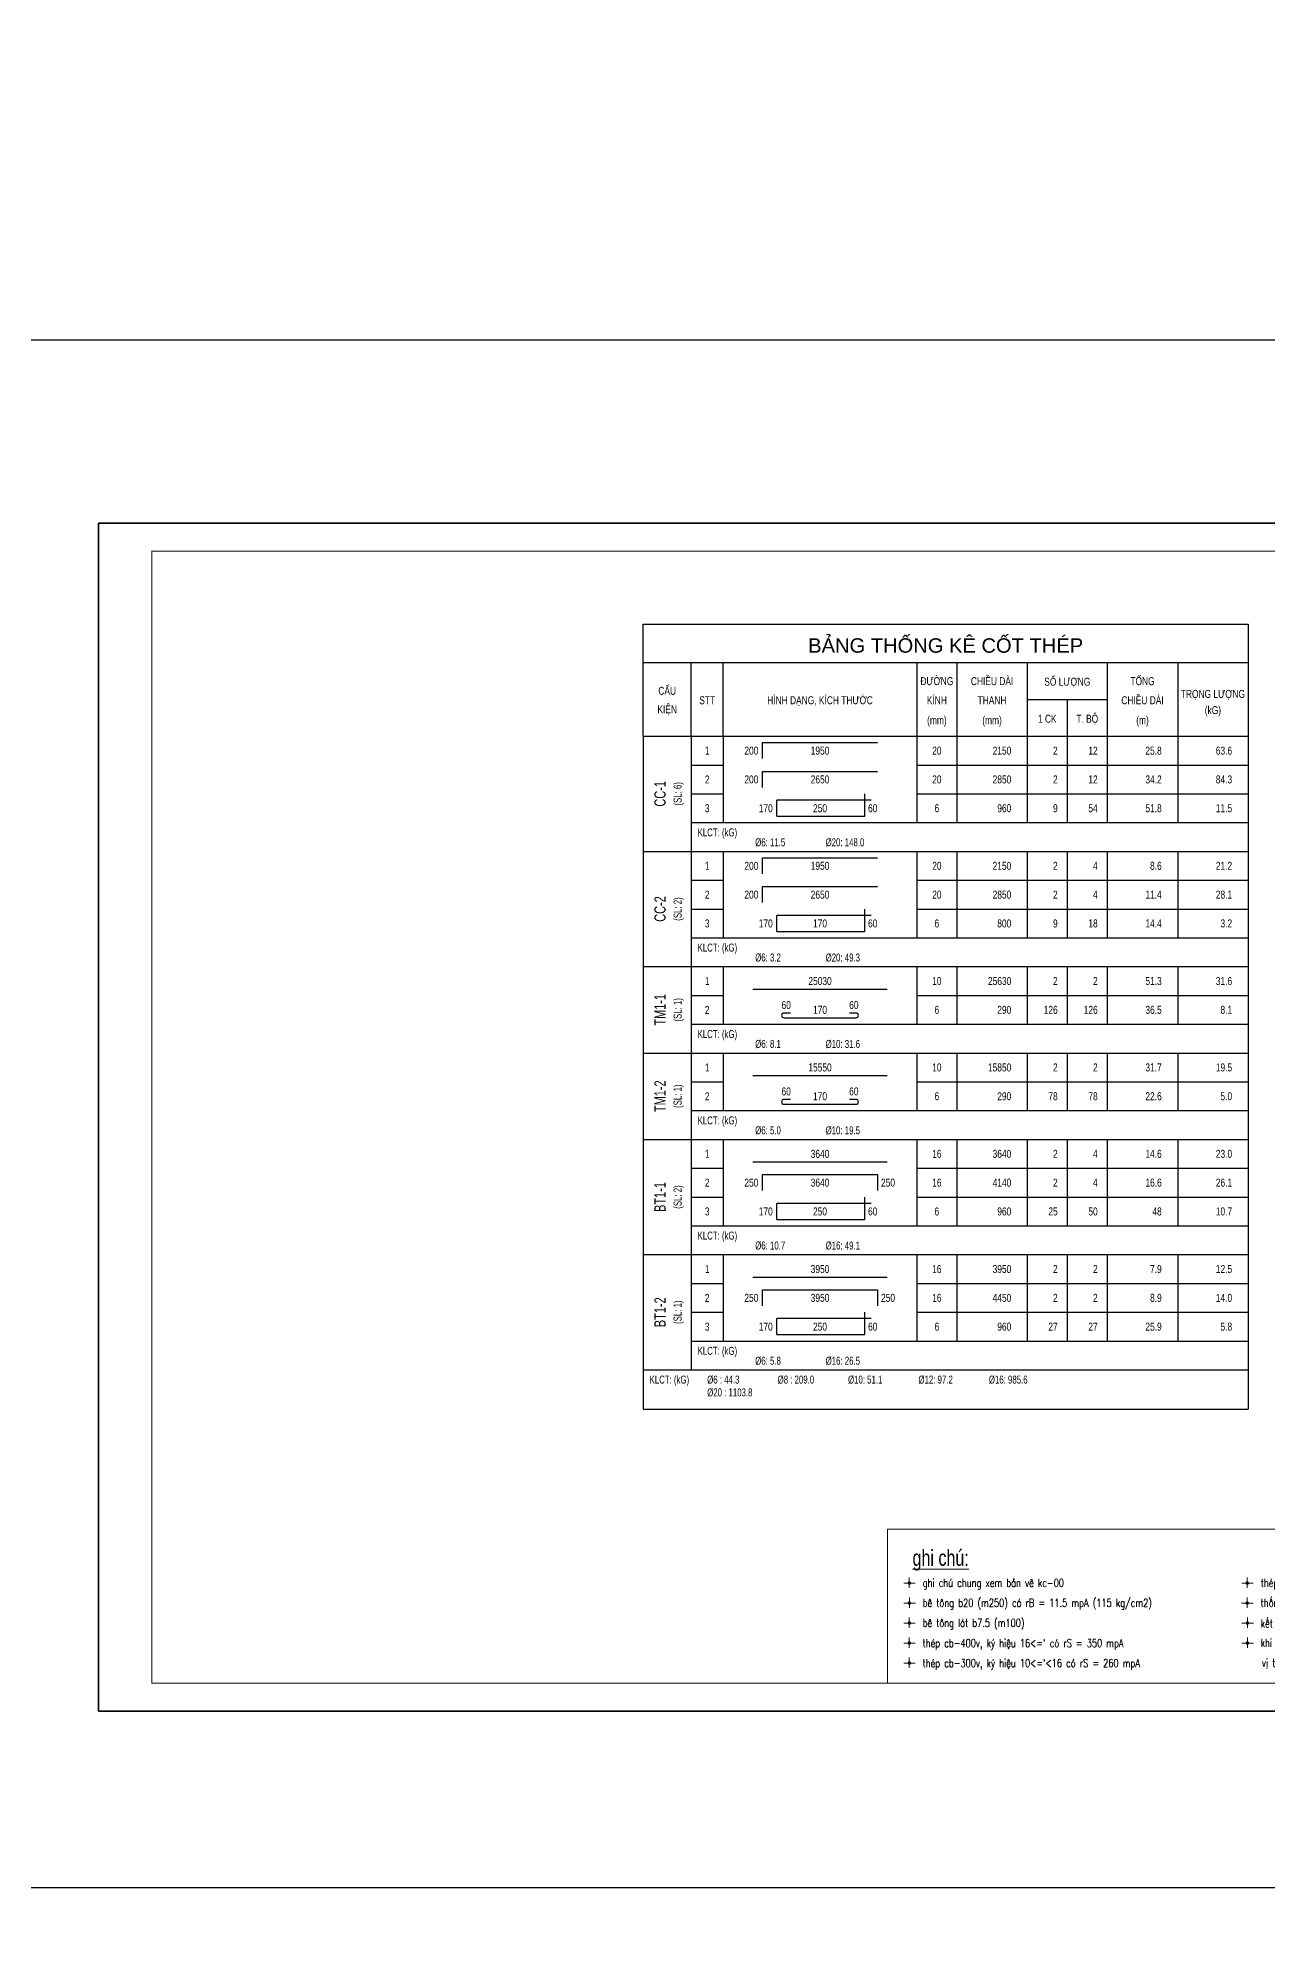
# Model space of a CAD drawing. Extents: x -2098986 to 943, y -1296280 to 73591.
# Drawn here: x -1520325 to -1489593, y -1091974 to -1044235 of the extents above; entities that cross this region are included whole.
import ezdxf
from ezdxf.enums import TextEntityAlignment as Align

# ---------------------------------------------------------------- set-up
doc = ezdxf.new("R2010")
doc.units = 0
doc.header["$LTSCALE"] = 150
doc.layers.get('Defpoints').update_dxf_attribs({"lineweight": 18})
for name, color, linetype, lineweight in [('05.Text', 253, 'Continuous', 18), ('11.Khung bo', 32, 'Continuous', 50), ('12.Khung', 36, 'Continuous', 25), ('KCVN-THAY', 7, 'Continuous', 25), ('LS-TEXT', 60, 'Continuous', 20), ('LS-THAY', 7, 'Continuous', 20)]:
    doc.layers.add(name, color=color, linetype=linetype, lineweight=lineweight)
for name, color, linetype in [('STEEL', 4, 'Continuous'), ('TEXT_SLCK', 3, 'Continuous'), ('TEXT_TCK', 3, 'Continuous'), ('TEXT_THCT', 2, 'Continuous'), ('TEXT_TK', 2, 'Continuous'), ('THONGKE', 5, 'Continuous')]:
    doc.layers.add(name, color=color, linetype=linetype)
doc.layers.add('Tpl_Bound', color=1, linetype='Continuous', plot=False)
doc.styles.add('BIGTEXT', font='arial.ttf', dxfattribs={"width": 0.7})
doc.styles.add('KCVN-LEADER', font='vnromadi.shx', dxfattribs={"width": 0.7, "height": 4})
doc.styles.add('SMTEXT', font='arial.ttf', dxfattribs={"width": 0.7})
doc.styles.add('vnsimpli', font='vnsimli.shx', dxfattribs={"width": 0.75})

# ---------------------------------------------------------------- blocks, each defined once
blk = doc.blocks.new('TK_6')
at = {"layer": 'STEEL'}
for p, q in [((22.25, 2), (22.25, 7)), ((22.25, 7), (58.25, 7))]:
    blk.add_line(p, q, dxfattribs=at)
at = {"layer": 'TEXT_TK', "style": 'SMTEXT', "width": 0.75}
for tag, p in [('SH', (5, 4.5)), ('L2', (40.25, 4.5)), ('DK', (76.75, 4.5))]:
    blk.add_attdef(tag, text='', height=2.5, dxfattribs=at).set_placement(p, align=Align.MIDDLE)
for tag, p in [('L1', (20.98, 4.5)), ('DAI', (100, 4.5)), ('SL1', (114.5, 4.5)), ('SLA', (127, 4.5)), ('DT', (147, 4.5)), ('TL', (169, 4.5))]:
    blk.add_attdef(tag, text='', height=2.5, dxfattribs=at).set_placement(p, align=Align.MIDDLE_RIGHT)
blk = doc.blocks.new('TK_14')
at = {"layer": 'STEEL'}
for p, q in [((56.25, 7), (26.75, 7)), ((26.75, 2), (26.75, 7)), ((54.25, 2), (54.25, 9)), ((26.75, 2), (54.25, 2))]:
    blk.add_line(p, q, dxfattribs=at)
at = {"layer": 'TEXT_TK', "style": 'SMTEXT', "width": 0.75}
for tag, p in [('SH', (5, 4.5)), ('L2', (40.25, 4.5)), ('DK', (76.75, 4.5))]:
    blk.add_attdef(tag, text='', height=2.5, dxfattribs=at).set_placement(p, align=Align.MIDDLE)
for tag, p in [('L1', (25.47, 4.5)), ('DAI', (100, 4.5)), ('SL1', (114.5, 4.5)), ('SLA', (127, 4.5)), ('DT', (147, 4.5)), ('TL', (169, 4.5))]:
    blk.add_attdef(tag, text='', height=2.5, dxfattribs=at).set_placement(p, align=Align.MIDDLE_RIGHT)
blk.add_attdef('M', text='', height=2.5, dxfattribs=at).set_placement((55.25, 4.5), align=Align.MIDDLE_LEFT)
blk = doc.blocks.new('TK_2')
at = {"layer": 'STEEL'}
blk.add_line((19.25, 2), (61.25, 2), dxfattribs=at)
at = {"layer": 'TEXT_TK', "style": 'SMTEXT', "width": 0.75}
for tag, p in [('SH', (5, 4.5)), ('L2', (40.25, 4.5)), ('DK', (76.75, 4.5))]:
    blk.add_attdef(tag, text='', height=2.5, dxfattribs=at).set_placement(p, align=Align.MIDDLE)
for tag, p in [('DAI', (100, 4.5)), ('SL1', (114.5, 4.5)), ('SLA', (127, 4.5)), ('DT', (147, 4.5)), ('TL', (169, 4.5))]:
    blk.add_attdef(tag, text='', height=2.5, dxfattribs=at).set_placement(p, align=Align.MIDDLE_RIGHT)
blk = doc.blocks.new('TK_4')
at = {"layer": 'STEEL'}
for p, q in [((31, 3.5), (29, 3.5)), ((29, 2), (51.5, 2)), ((51.5, 3.5), (49.5, 3.5))]:
    blk.add_line(p, q, dxfattribs=at)
for centre, start, end in [((29, 2.75), 90, 270), ((51.5, 2.75), 270, 90)]:
    blk.add_arc(centre, 0.75, start, end, dxfattribs=at)
at = {"layer": 'TEXT_TK', "style": 'SMTEXT', "width": 0.75}
for tag, p in [('M', (29.67, 6)), ('M', (50.83, 6)), ('SH', (5, 4.5)), ('L2', (40.25, 4.5)), ('DK', (76.75, 4.5))]:
    blk.add_attdef(tag, text='', height=2.5, dxfattribs=at).set_placement(p, align=Align.MIDDLE)
for tag, p in [('DAI', (100, 4.5)), ('SL1', (114.5, 4.5)), ('SLA', (127, 4.5)), ('DT', (147, 4.5)), ('TL', (169, 4.5))]:
    blk.add_attdef(tag, text='', height=2.5, dxfattribs=at).set_placement(p, align=Align.MIDDLE_RIGHT)
blk = doc.blocks.new('TK_9')
at = {"layer": 'STEEL'}
for p, q in [((22.25, 7), (58.25, 7)), ((22.25, 2), (22.25, 7)), ((58.25, 7), (58.25, 2))]:
    blk.add_line(p, q, dxfattribs=at)
at = {"layer": 'TEXT_TK', "style": 'SMTEXT', "width": 0.75}
for tag, p in [('SH', (5, 4.5)), ('L2', (40.25, 4.5)), ('DK', (76.75, 4.5))]:
    blk.add_attdef(tag, text='', height=2.5, dxfattribs=at).set_placement(p, align=Align.MIDDLE)
for tag, p in [('L1', (20.98, 4.5)), ('DAI', (100, 4.5)), ('SL1', (114.5, 4.5)), ('SLA', (127, 4.5)), ('DT', (147, 4.5)), ('TL', (169, 4.5))]:
    blk.add_attdef(tag, text='', height=2.5, dxfattribs=at).set_placement(p, align=Align.MIDDLE_RIGHT)
blk.add_attdef('L3', text='', height=2.5, dxfattribs=at).set_placement((59.31, 4.5), align=Align.MIDDLE_LEFT)
blk = doc.blocks.new('*U4')
at = {"layer": 'KCVN-THAY', "color": 140}
blk.add_lwpolyline([(214871.76, 86966.68), (215381.8, 86966.68), (215381.8, 86579.68), (214871.76, 86579.68)], close=True, dxfattribs=at)
blk = doc.blocks.new('100')
at = {"layer": '11.Khung bo', "const_width": 26.7}
blk.add_lwpolyline([(1860913, -945240), (1860913, -916940), (1896063, -916940), (1896063, -945240)], close=True, dxfattribs=at)
blk.add_lwpolyline([(1860913, -945240), (1860913, -916940), (1896063, -916940), (1896063, -945240)], close=True, dxfattribs=at)
blk.add_lwpolyline([(1860913, -945240), (1860913, -916940), (1896063, -916940), (1896063, -945240)], close=True, dxfattribs=at)
at = {"layer": '12.Khung'}
blk.add_lwpolyline([(1901579, -945940), (1901579, -916240), (1859580, -916240), (1859580, -945940)], close=True, dxfattribs=at)
blk.add_lwpolyline([(1901579, -945940), (1901579, -916240), (1859580, -916240), (1859580, -945940)], close=True, dxfattribs=at)
blk.add_lwpolyline([(1901579, -945940), (1901579, -916240), (1859580, -916240), (1859580, -945940)], close=True, dxfattribs=at)
blk = doc.blocks.new('THONGKE_TITLE')
at = {"layer": 'TEXT_TK'}
for p, q in [((0, -35), (0, 0)), ((0, 0), (189, 0)), ((189, 0), (189, -35)), ((0, -12), (189, -12)), ((15, -35), (15, -12)), ((25, -35), (25, -12)), ((85.5, -12), (85.5, -35)), ((98, -12), (98, -35)), ((120, -12), (120, -35)), ((145, -12), (145, -35)), ((167, -12), (167, -35)), ((120, -23.56), (145, -23.56)), ((132.5, -23.56), (132.5, -35)), ((0, -35), (189, -35))]:
    blk.add_line(p, q, dxfattribs=at)
at = {"layer": 'TEXT_TK', "color": 4, "style": 'BIGTEXT'}
blk.add_text('BẢNG THỐNG KÊ CỐT THÉP', height=4.5, dxfattribs=at).set_placement((94.5, -6), align=Align.MIDDLE)
at = {"layer": 'TEXT_TK', "style": 'SMTEXT', "width": 0.75}
for s, p in [('ĐƯỜNG', (91.75, -19.04)), ('CHIỀU DÀI', (109, -19.04)), ('SỐ LƯỢNG', (132.5, -19.22)), ('TỔNG', (156, -19.04)), ('CẤU', (7.5, -22.06)), ('STT', (20, -25.01)), ('HÌNH DẠNG, KÍCH THƯỚC', (55.25, -25.01)), ('KÍNH', (91.75, -25.01)), ('THANH', (109, -25.01)), ('CHIỀU DÀI', (156, -25.01)), ('TRỌNG LƯỢNG', (178, -23.03)), ('KIỆN', (7.5, -27.84)), ('(mm)', (91.75, -31.24)), ('(mm)', (109, -31.24)), ('1 CK', (126.25, -30.79)), ('T. BỘ', (138.75, -30.79)), ('(m)', (156, -31.24)), ('(kG)', (178, -28.08))]:
    blk.add_text(s, height=2.5, dxfattribs=at).set_placement(p, align=Align.CENTER)
blk = doc.blocks.new('n')
at = {"layer": 'LS-TEXT', "linetype": 'Continuous'}
for p, q in [((-27, 0), (-175, 0)), ((-175, 0), (188, 0)), ((0, 0), (0, 178)), ((0, 178), (0, -151))]:
    blk.add_line(p, q, dxfattribs=at)
at = {"layer": 'LS-TEXT', "linetype": 'Continuous', "const_width": 54}
blk.add_lwpolyline([(-27, 0, 1), (27, 0, 1)], format="xyb", close=True, dxfattribs=at)
blk = doc.blocks.new('GHICHUCHUNG1')
at = {"layer": 'LS-THAY'}
blk.add_lwpolyline([(115819, 523844), (132587, 523844), (132587, 519994), (115819, 519994)], close=True, dxfattribs=at)
at = {"layer": 'LS-THAY', "xscale": 0.7999999998137355, "yscale": 0.7999999998137355, "zscale": 0.7999999998137355}
for p in [(116368, 522494), (124816, 522494), (116369, 521994), (124815, 521994), (116368, 521494), (124818, 521494), (116368, 520994), (124819, 520994), (116368, 520494)]:
    blk.add_blockref('n', p, dxfattribs=at)
at = {"layer": 'LS-TEXT', "color": 60, "style": 'KCVN-LEADER', "width": 0.75}
blk.add_text('%%Ughi chó:', height=400, dxfattribs=at).set_placement((116449, 522924))
at = {"layer": 'LS-TEXT', "style": 'vnsimpli', "width": 0.75}
for s, p in [('   ghi chó chung xem b¶n vÏ kc-00', (116368, 522400)), ('   thÐp cb-240t, ký hiÖu %%C<10 cã rS = 210 mpA', (124816, 522399)), ('   bª t«ng b20 (m250) cã rB = 11.5 mpA (115 kg/cm2)', (116368, 521900)), ('   thèng kª thÐp x©y dùng cho tæng cÊu kiÖn', (124815, 521899)), ('   bª t«ng lãt b7.5 (m100)', (116366, 521397)), ('   kÕt hîp c¸c b¶n vÏ liªn quan ®Ó thi c«ng', (124816, 521382)), ('   thÐp cb-400v, ký hiÖu 16<=` cã rS = 350 mpA', (116366, 520894)), ('   khi thi c«ng cã g× thay ®æi ph¶i b¸o ngay cho ®¬n', (124815, 520898)), ('   thÐp cb-300v, ký hiÖu 10<=`<16 cã rS = 260 mpA', (116366, 520394)), ('vÞ t\xad vÊn thiÕt kÕ ®Ó phèi hîp cïng gi¶i quyÕt', (125180, 520402))]:
    blk.add_text(s, height=200, dxfattribs=at).set_placement(p)

msp = doc.modelspace()

# ---------------------------------------------------------------- linework, layer by layer
at = {"layer": 'LS-THAY', "color": 140}
for points in [[(-1855203.7, -1013074.3), (-1290965.3, -1013073.8), (-1290965.3, -1051773.8), (-1855203.7, -1051773.8)], [(-1855203.6, -1051773.5), (-1290965.2, -1051773), (-1290965, -1090473.8), (-1855203.4, -1090474.3)], [(-1855203.6, -1090474.3), (-1290965.2, -1090473.8), (-1290965, -1141478.4), (-1855203.4, -1141478.9)]]:
    msp.add_lwpolyline(points, close=True, dxfattribs=at)
at = {"layer": 'TEXT_TK'}
for p, q in [((-1505204, -1061685), (-1505204, -1078510)), ((-1504004, -1061685), (-1504004, -1077525)), ((-1503204, -1061685), (-1503204, -1063845)), ((-1498364, -1061685), (-1498364, -1063845)), ((-1497364, -1061685), (-1497364, -1063845)), ((-1495604, -1061685), (-1495604, -1063845)), ((-1494604, -1061685), (-1494604, -1063845)), ((-1493604, -1061685), (-1493604, -1063845)), ((-1491844, -1061685), (-1491844, -1063845)), ((-1490084, -1061685), (-1490084, -1078510)), ((-1505204, -1064565), (-1490084, -1064565)), ((-1503204, -1064565), (-1503204, -1066725)), ((-1498364, -1064565), (-1498364, -1066725)), ((-1497364, -1064565), (-1497364, -1066725)), ((-1495604, -1064565), (-1495604, -1066725)), ((-1494604, -1064565), (-1494604, -1066725)), ((-1493604, -1064565), (-1493604, -1066725)), ((-1491844, -1064565), (-1491844, -1066725)), ((-1505204, -1067445), (-1490084, -1067445)), ((-1503204, -1067445), (-1503204, -1068885)), ((-1498364, -1067445), (-1498364, -1068885)), ((-1497364, -1067445), (-1497364, -1068885)), ((-1495604, -1067445), (-1495604, -1068885)), ((-1494604, -1067445), (-1494604, -1068885)), ((-1493604, -1067445), (-1493604, -1068885)), ((-1491844, -1067445), (-1491844, -1068885)), ((-1505204, -1069605), (-1490084, -1069605)), ((-1503204, -1069605), (-1503204, -1071045)), ((-1498364, -1069605), (-1498364, -1071045)), ((-1497364, -1069605), (-1497364, -1071045)), ((-1495604, -1069605), (-1495604, -1071045)), ((-1494604, -1069605), (-1494604, -1071045)), ((-1493604, -1069605), (-1493604, -1071045)), ((-1491844, -1069605), (-1491844, -1071045)), ((-1505204, -1071765), (-1490084, -1071765)), ((-1503204, -1071765), (-1503204, -1073925)), ((-1498364, -1071765), (-1498364, -1073925)), ((-1497364, -1071765), (-1497364, -1073925)), ((-1495604, -1071765), (-1495604, -1073925)), ((-1494604, -1071765), (-1494604, -1073925)), ((-1493604, -1071765), (-1493604, -1073925)), ((-1491844, -1071765), (-1491844, -1073925)), ((-1505204, -1074645), (-1490084, -1074645)), ((-1503204, -1074645), (-1503204, -1076805)), ((-1498364, -1074645), (-1498364, -1076805)), ((-1497364, -1074645), (-1497364, -1076805)), ((-1495604, -1074645), (-1495604, -1076805)), ((-1494604, -1074645), (-1494604, -1076805)), ((-1493604, -1074645), (-1493604, -1076805)), ((-1491844, -1074645), (-1491844, -1076805)), ((-1505204, -1077525), (-1490084, -1077525)), ((-1505204, -1078510), (-1490084, -1078510))]:
    msp.add_line(p, q, dxfattribs=at)
at = {"layer": 'THONGKE'}
for p, q in [((-1504004, -1062405), (-1503204, -1062405)), ((-1498364, -1062405), (-1490084, -1062405)), ((-1504004, -1063125), (-1503204, -1063125)), ((-1498364, -1063125), (-1490084, -1063125)), ((-1504004, -1063845), (-1490084, -1063845)), ((-1504004, -1065285), (-1503204, -1065285)), ((-1498364, -1065285), (-1490084, -1065285)), ((-1504004, -1066005), (-1503204, -1066005)), ((-1498364, -1066005), (-1490084, -1066005)), ((-1504004, -1066725), (-1490084, -1066725)), ((-1504004, -1068165), (-1503204, -1068165)), ((-1498364, -1068165), (-1490084, -1068165)), ((-1504004, -1068885), (-1490084, -1068885)), ((-1504004, -1070325), (-1503204, -1070325)), ((-1498364, -1070325), (-1490084, -1070325)), ((-1504004, -1071045), (-1490084, -1071045)), ((-1504004, -1072485), (-1503204, -1072485)), ((-1498364, -1072485), (-1490084, -1072485)), ((-1504004, -1073205), (-1503204, -1073205)), ((-1498364, -1073205), (-1490084, -1073205)), ((-1504004, -1073925), (-1490084, -1073925)), ((-1504004, -1075365), (-1503204, -1075365)), ((-1498364, -1075365), (-1490084, -1075365)), ((-1504004, -1076085), (-1503204, -1076085)), ((-1498364, -1076085), (-1490084, -1076085)), ((-1504004, -1076805), (-1490084, -1076805))]:
    msp.add_line(p, q, dxfattribs=at)
at = {"layer": 'Tpl_Bound', "color": 1}
msp.add_lwpolyline([(-1518817, -1086055.5), (-1518817, -1056355.5), (-1476817, -1056355.5), (-1476817, -1086055.5)], close=True, dxfattribs=at)

# ---------------------------------------------------------------- block references
at = {"layer": '05.Text', "xscale": 1.000009185772931, "yscale": 1.000009185772931, "zscale": 1.000009185772931}
msp.add_blockref('100', (-3378413.7, -140107), dxfattribs=at)
at = {"layer": 'Defpoints', "xscale": 100, "yscale": 100, "zscale": 100}
msp.add_blockref('*U4', (-23010327.7, -9748442.8), dxfattribs=at)
at = {"layer": 'LS-THAY'}
msp.add_blockref('GHICHUCHUNG1', (-1614920.7, -1605349.7), dxfattribs=at)
at = {"layer": 'TEXT_TK', "xscale": 80, "yscale": 80, "zscale": 80}
msp.add_blockref('THONGKE_TITLE', (-1505204, -1058885), dxfattribs=at)
for name, p, values in [('TK_6', (-1504004, -1062405), {'L1': '200', 'L2': '1950', 'SH': '1', 'DAI': '2150', 'DK': '20', 'SL1': '2', 'SLA': '12', 'TL': '63.6', 'DT': '25.8'}), ('TK_6', (-1504004, -1063125), {'L1': '200', 'L2': '2650', 'SH': '2', 'DAI': '2850', 'DK': '20', 'SL1': '2', 'SLA': '12', 'TL': '84.3', 'DT': '34.2'}), ('TK_14', (-1504004, -1063845), {'SH': '3', 'L1': '170', 'L2': '250', 'M': '60', 'DK': '6', 'DAI': '960', 'SL1': '9', 'SLA': '54', 'DT': '51.8', 'TL': '11.5'}), ('TK_6', (-1504004, -1065285), {'L1': '200', 'L2': '1950', 'SH': '1', 'DAI': '2150', 'DK': '20', 'SL1': '2', 'SLA': '4', 'TL': '21.2', 'DT': '8.6'}), ('TK_6', (-1504004, -1066005), {'L1': '200', 'L2': '2650', 'SH': '2', 'DAI': '2850', 'DK': '20', 'SL1': '2', 'SLA': '4', 'TL': '28.1', 'DT': '11.4'}), ('TK_14', (-1504004, -1066725), {'SH': '3', 'L1': '170', 'L2': '170', 'M': '60', 'DK': '6', 'DAI': '800', 'SL1': '9', 'SLA': '18', 'DT': '14.4', 'TL': '3.2'}), ('TK_2', (-1504004, -1068165), {'L2': '25030', 'TL': '31.6', 'DT': '51.3', 'SLA': '2', 'SL1': '2', 'DAI': '25630', 'DK': '10', 'SH': '1'}), ('TK_2', (-1504004, -1070325), {'L2': '15550', 'TL': '19.5', 'DT': '31.7', 'SLA': '2', 'SL1': '2', 'DAI': '15850', 'DK': '10', 'SH': '1'}), ('TK_2', (-1504004, -1072485), {'L2': '3640', 'TL': '23.0', 'DT': '14.6', 'SLA': '4', 'SL1': '2', 'DAI': '3640', 'DK': '16', 'SH': '1'}), ('TK_9', (-1504004, -1073205), {'SH': '2', 'L1': '250', 'L2': '3640', 'L3': '250', 'DK': '16', 'DAI': '4140', 'SL1': '2', 'SLA': '4', 'DT': '16.6', 'TL': '26.1'}), ('TK_14', (-1504004, -1073925), {'SH': '3', 'L1': '170', 'L2': '250', 'M': '60', 'DK': '6', 'DAI': '960', 'SL1': '25', 'SLA': '50', 'DT': '48', 'TL': '10.7'}), ('TK_2', (-1504004, -1075365), {'L2': '3950', 'TL': '12.5', 'DT': '7.9', 'SLA': '2', 'SL1': '2', 'DAI': '3950', 'DK': '16', 'SH': '1'}), ('TK_9', (-1504004, -1076085), {'SH': '2', 'L1': '250', 'L2': '3950', 'L3': '250', 'DK': '16', 'DAI': '4450', 'SL1': '2', 'SLA': '2', 'DT': '8.9', 'TL': '14.0'}), ('TK_14', (-1504004, -1076805), {'SH': '3', 'L1': '170', 'L2': '250', 'M': '60', 'DK': '6', 'DAI': '960', 'SL1': '27', 'SLA': '27', 'DT': '25.9', 'TL': '5.8'})]:
    msp.add_blockref(name, p, dxfattribs=at).add_auto_attribs(values)
at = {"layer": 'TEXT_TK'}
ref = msp.add_blockref('TK_4', (-1504004, -1068885), dxfattribs=dict(at, xscale=80, yscale=80, zscale=80))
ref.add_attrib('SH', '2', dxfattribs={"height": 200, "style": 'SMTEXT', "width": 0.75}).set_placement((-1503604.1, -1068525), align=Align.MIDDLE)
ref.add_attrib('M', '60', dxfattribs={"height": 200, "style": 'SMTEXT', "width": 0.75}).set_placement((-1501630, -1068404.9), align=Align.MIDDLE)
ref.add_attrib('M', '60', dxfattribs={"height": 200, "style": 'SMTEXT', "width": 0.75}).set_placement((-1499938, -1068404.9), align=Align.MIDDLE)
ref.add_attrib('L2', '170', dxfattribs={"height": 200, "style": 'SMTEXT', "width": 0.75}).set_placement((-1500784, -1068524.9), align=Align.MIDDLE)
ref.add_attrib('DK', '6', dxfattribs={"height": 200, "style": 'SMTEXT', "width": 0.75}).set_placement((-1497864, -1068525), align=Align.MIDDLE)
ref.add_attrib('SL1', '126', dxfattribs={"height": 200, "style": 'SMTEXT', "width": 0.75}).set_placement((-1494844, -1068524.9), align=Align.MIDDLE_RIGHT)
ref.add_attrib('DAI', '290', dxfattribs={"height": 200, "style": 'SMTEXT', "width": 0.75}).set_placement((-1496004, -1068524.9), align=Align.MIDDLE_RIGHT)
ref.add_attrib('DT', '36.5', dxfattribs={"height": 200, "style": 'SMTEXT', "width": 0.75}).set_placement((-1492244, -1068524.9), align=Align.MIDDLE_RIGHT)
ref.add_attrib('SLA', '126', dxfattribs={"height": 200, "style": 'SMTEXT', "width": 0.75}).set_placement((-1493844, -1068524.9), align=Align.MIDDLE_RIGHT)
ref.add_attrib('TL', '8.1', dxfattribs={"height": 200, "style": 'SMTEXT', "width": 0.75}).set_placement((-1490484, -1068524.9), align=Align.MIDDLE_RIGHT)
ref = msp.add_blockref('TK_4', (-1504004, -1071045), dxfattribs=dict(at, xscale=80, yscale=80, zscale=80))
ref.add_attrib('SH', '2', dxfattribs={"height": 200, "style": 'SMTEXT', "width": 0.75}).set_placement((-1503604.1, -1070685), align=Align.MIDDLE)
ref.add_attrib('M', '60', dxfattribs={"height": 200, "style": 'SMTEXT', "width": 0.75}).set_placement((-1501630, -1070564.9), align=Align.MIDDLE)
ref.add_attrib('M', '60', dxfattribs={"height": 200, "style": 'SMTEXT', "width": 0.75}).set_placement((-1499938, -1070564.9), align=Align.MIDDLE)
ref.add_attrib('L2', '170', dxfattribs={"height": 200, "style": 'SMTEXT', "width": 0.75}).set_placement((-1500784, -1070684.9), align=Align.MIDDLE)
ref.add_attrib('DK', '6', dxfattribs={"height": 200, "style": 'SMTEXT', "width": 0.75}).set_placement((-1497864, -1070685), align=Align.MIDDLE)
ref.add_attrib('SL1', '78', dxfattribs={"height": 200, "style": 'SMTEXT', "width": 0.75}).set_placement((-1494844, -1070684.9), align=Align.MIDDLE_RIGHT)
ref.add_attrib('DAI', '290', dxfattribs={"height": 200, "style": 'SMTEXT', "width": 0.75}).set_placement((-1496004, -1070684.9), align=Align.MIDDLE_RIGHT)
ref.add_attrib('DT', '22.6', dxfattribs={"height": 200, "style": 'SMTEXT', "width": 0.75}).set_placement((-1492244, -1070684.9), align=Align.MIDDLE_RIGHT)
ref.add_attrib('SLA', '78', dxfattribs={"height": 200, "style": 'SMTEXT', "width": 0.75}).set_placement((-1493844, -1070684.9), align=Align.MIDDLE_RIGHT)
ref.add_attrib('TL', '5.0', dxfattribs={"height": 200, "style": 'SMTEXT', "width": 0.75}).set_placement((-1490484, -1070684.9), align=Align.MIDDLE_RIGHT)

# ---------------------------------------------------------------- texts
at = {"layer": 'TEXT_SLCK', "style": 'SMTEXT', "width": 0.7}
for s, p in [('(SL: 6)', (-1504244, -1063125)), ('(SL: 2)', (-1504244, -1066005)), ('(SL: 1)', (-1504244, -1068525)), ('(SL: 1)', (-1504244, -1070685)), ('(SL: 2)', (-1504244, -1073205)), ('(SL: 1)', (-1504244, -1076085))]:
    msp.add_text(s, height=200, rotation=90, dxfattribs=at).set_placement(p, align=Align.CENTER)
at = {"layer": 'TEXT_TCK', "style": 'SMTEXT', "width": 0.7}
for s, p in [('CC-1', (-1504644, -1063125)), ('CC-2', (-1504644, -1066005)), ('TM1-1', (-1504644, -1068525)), ('TM1-2', (-1504644, -1070685)), ('BT1-1', (-1504644, -1073205)), ('BT1-2', (-1504644, -1076085))]:
    msp.add_text(s, height=280, rotation=90, dxfattribs=at).set_placement(p, align=Align.CENTER)
at = {"layer": 'TEXT_THCT', "style": 'SMTEXT', "width": 0.7}
for s, p in [('KLCT: (kG)', (-1503844, -1064189)), ('%%c6: 11.5', (-1502404, -1064437)), ('%%c20: 148.0', (-1500644, -1064437)), ('KLCT: (kG)', (-1503844, -1067069)), ('%%c6: 3.2', (-1502404, -1067317)), ('%%c20: 49.3', (-1500644, -1067317)), ('KLCT: (kG)', (-1503844, -1069229)), ('%%c6: 8.1', (-1502404, -1069477)), ('%%c10: 31.6', (-1500644, -1069477)), ('KLCT: (kG)', (-1503844, -1071389)), ('%%c6: 5.0', (-1502404, -1071637)), ('%%c10: 19.5', (-1500644, -1071637)), ('KLCT: (kG)', (-1503844, -1074269)), ('%%c6: 10.7', (-1502404, -1074517)), ('%%c16: 49.1', (-1500644, -1074517)), ('KLCT: (kG)', (-1503844, -1077149)), ('%%c6: 5.8', (-1502404, -1077397)), ('%%c16: 26.5', (-1500644, -1077397)), ('KLCT: (kG)', (-1505044, -1077869)), ('%%c6 : 44.3', (-1503604, -1077869)), ('%%c8 : 209.0', (-1501844, -1077869)), ('%%c10: 51.1', (-1500084, -1077869)), ('%%c12: 97.2', (-1498324, -1077869)), ('%%c16: 985.6', (-1496564, -1077869)), ('%%c20 : 1103.8', (-1503604, -1078189))]:
    msp.add_text(s, height=200, dxfattribs=at).set_placement(p)

doc.saveas('drawing.dxf')
